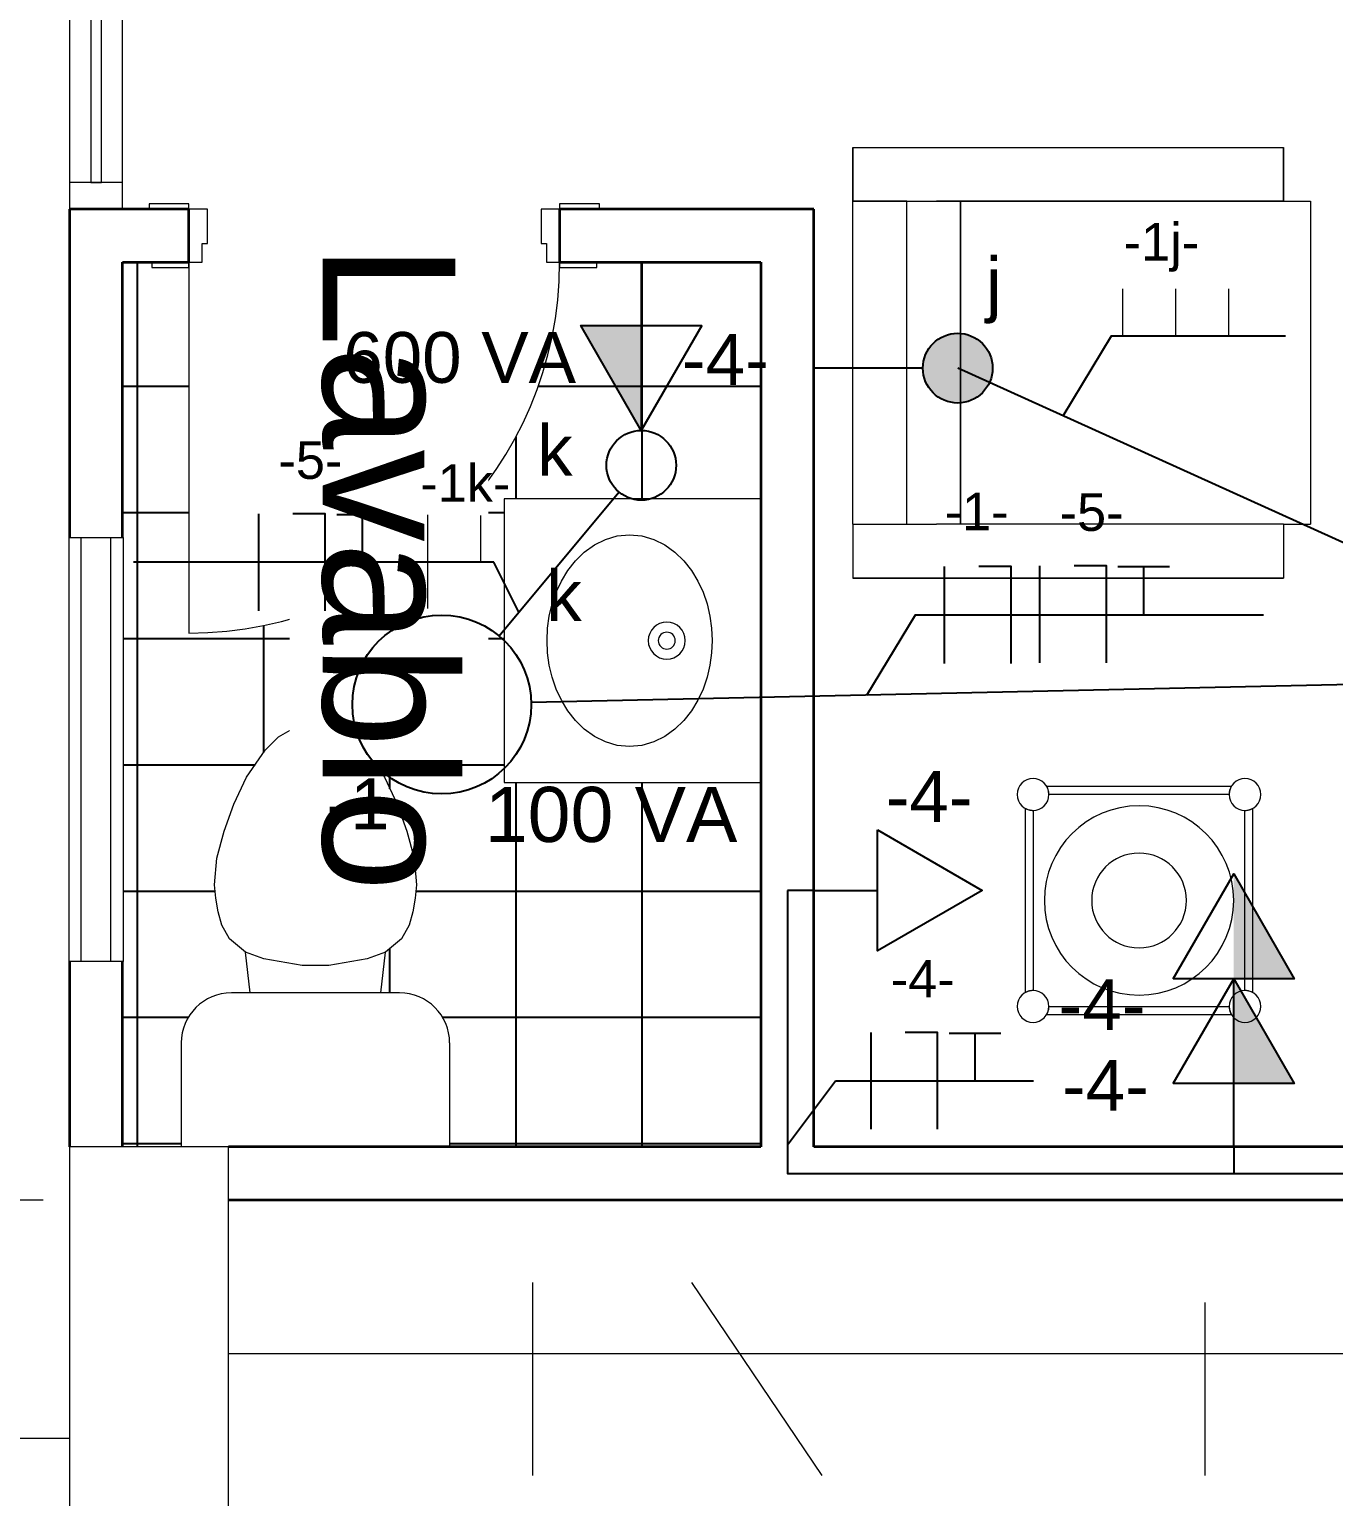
# Model space of a CAD drawing. Header units: metres. Extents: x -182 to 99, y 70 to 117.
# Drawn here: x 66.191 to 68.653, y 85.773 to 88.542 of the extents above; entities that cross this region are included whole.
import ezdxf

# ---------------------------------------------------------------- set-up
doc = ezdxf.new("R2010")
doc.units = ezdxf.units.M
doc.header["$LTSCALE"] = 0.01
for name, pattern in [('ACAD_ISO02W100', [15, 12, -3]), ('JIS_02_0.7', [1.35, 0.75, -0.6]), ('TRAZOS2', [9.525, 6.35, -3.175])]:
    doc.linetypes.add(name, pattern=pattern)
for name, color, linetype, lineweight in [('A-DETL', 5, 'Continuous', 9), ('A-DOOR', 1, 'Continuous', 9), ('A-DOOR-FRAM', 1, 'Continuous', 13), ('A-FLOR-OTLN', 6, 'Continuous', 13), ('A-GLAZ', 6, 'Continuous', 9), ('A-GLAZ-CWMG', 3, 'Continuous', 9), ('A-GLAZ-FRAM', 6, 'Continuous', 13), ('A-GLAZ-SILL', 1, 'Continuous', 9), ('A-WALL', 2, 'Continuous', 9), ('E-LITE-EQPM', 4, 'Continuous', 9), ('G-IMPT', 1, 'Continuous', 9), ('I-FURN', 6, 'Continuous', 9), ('P-SANR-FIXT', 6, 'Continuous', 9), ('S-COLS', 6, 'Continuous', 9), ('S-GRID', 1, 'Continuous', 9)]:
    doc.layers.add(name, color=color, linetype=linetype, lineweight=lineweight)
for name, color, linetype in [('FIAÇÃO', 10, 'Continuous'), ('Iluminação', 7, 'Continuous'), ('TOMADA', 7, 'ACAD_ISO02W100')]:
    doc.layers.add(name, color=color, linetype=linetype)
doc.styles.add('Arial', font='arial.ttf', dxfattribs={"height": 0.29506})
doc.styles.add('Arial_2', font='arial.ttf', dxfattribs={"height": 0.258177})
doc.dimstyles.new('Diagonal', dxfattribs={"dimscale": 0.3048, "dimtxt": 0.258177, "dimasz": 1.025262, "dimexe": 0.984252, "dimexo": 0.615157, "dimgap": 0.04101, "dimtad": 1, "dimrnd": 0.01, "dimzin": 0, "dimdsep": 46, "dimtxsty": 'Arial_2', "dimblk1": 'OBLIQUE', "dimblk2": 'OBLIQUE', "dimsah": 1, "dimcen": 0.09, "dimse1": 1, "dimse2": 1, "dimazin": 0, "dimtfac": 1, "dimtix": 1, "dimtmove": 0, "dimatfit": 3, "dimfxl": 1, "dimtvp": 1, "dimtfill": 1, "dimtolj": 1, "dimtzin": 0, "dimarcsym": 2})

# ---------------------------------------------------------------- blocks, each defined once
blk = doc.blocks.new('Pilar rectangular hormigón - 300 x 700 mm-553680-Nivel 9')
at = {"layer": 'S-COLS'}
for p, q in [((0.15, 0.35), (-0.15, 0.35)), ((-0.15, 0.35), (-0.15, -0.35)), ((0.15, -0.35), (0.15, 0.35)), ((-0.15, -0.35), (0.15, -0.35))]:
    blk.add_line(p, q, dxfattribs=at)
blk = doc.blocks.new('Montante rectangular - Montante rectangular - 5 x 10 cm-563066-Nivel 9')
at = {"layer": 'A-GLAZ-CWMG', "lineweight": 13}
for p, q in [((-0.05, 0.05), (0, 0.05)), ((-0.05, -0.05), (-0.05, 0.05)), ((0, 0.05), (0, -0.05)), ((0, -0.05), (-0.05, -0.05))]:
    blk.add_line(p, q, dxfattribs=at)
blk = doc.blocks.new('Couch01 - 12ZCOU01_dwg-205772-Nivel 9')
at = {"layer": 'G-IMPT'}
for p, q in [((0, 0.3048), (0, 0.4064)), ((0, 0.4064), (0.8128, 0.4064)), ((0, 0.4064), (0, 0.3048)), ((0, 0.4064), (0.8128, 0.4064)), ((0.8128, 0.3048), (0.8128, 0.4064)), ((0.8128, 0.4064), (0.8128, 0.3048)), ((0, -0.3048), (0, 0.3048)), ((0, 0.3048), (0.1016, 0.3048)), ((0, -0.3048), (0, 0.3048)), ((0.1016, 0.3048), (0, 0.3048)), ((0.1016, -0.3048), (0.1016, 0.3048)), ((0.1016, -0.3048), (0.1016, 0.3048)), ((0.1016, 0.3048), (0.1577, 0.3048)), ((0.1016, 0.3048), (0.1577, 0.3048)), ((0.1577, 0.3048), (0.8128, 0.3048)), ((0.8128, 0.3048), (0.1577, 0.3048)), ((0.2032, 0.3048), (0.2032, -0.3048)), ((0.2032, -0.3048), (0.2032, 0.3048)), ((0.8128, 0.3048), (0.8636, 0.3048)), ((0.8128, 0.3048), (0.8636, 0.3048)), ((0.8636, 0.3048), (0.8636, -0.3048)), ((0.8636, 0.3048), (0.8636, -0.3048)), ((0, -0.3048), (0, -0.4064)), ((0, -0.3048), (0.1016, -0.3048)), ((0, -0.3048), (0, -0.4064)), ((0, -0.3048), (0.1016, -0.3048)), ((0.1016, -0.3048), (0.1577, -0.3048)), ((0.1016, -0.3048), (0.1577, -0.3048)), ((0.8128, -0.3048), (0.1577, -0.3048)), ((0.8128, -0.3048), (0.1577, -0.3048)), ((0.8128, -0.3048), (0.8128, -0.4064)), ((0.8128, -0.3048), (0.8636, -0.3048)), ((0.8128, -0.3048), (0.8128, -0.4064)), ((0.8128, -0.3048), (0.8636, -0.3048)), ((0.8128, -0.4064), (0, -0.4064)), ((0, -0.4064), (0.8128, -0.4064))]:
    blk.add_line(p, q, dxfattribs=at)
blk = doc.blocks.new('Couch01 - Couch01-206132-Nivel 9')
blk.add_blockref('Couch01 - 12ZCOU01_dwg-205772-Nivel 9', (0, 0))
blk = doc.blocks.new('Table basse - Verre - Table basse - Verre 3-523687-Nivel 9')
at = {"layer": 'I-FURN'}
for p, q in [((0.1893, 0.2541), (-0.1587, 0.2541)), ((0.1853, 0.2391), (-0.1547, 0.2391)), ((-0.1997, 0.2131), (-0.1997, -0.1349)), ((-0.1847, 0.2091), (-0.1847, -0.1309)), ((0.2153, -0.1309), (0.2153, 0.2091)), ((0.2303, -0.1349), (0.2303, 0.2131)), ((-0.1547, -0.1609), (0.1853, -0.1609)), ((-0.1587, -0.1759), (0.1893, -0.1759))]:
    blk.add_line(p, q, dxfattribs=at)
for centre, start, end in [((-0.1847, 0.2391), 360, 180), ((0.2153, 0.2391), 360, 180), ((-0.1847, 0.2391), 180, 360), ((0.2153, 0.2391), 180, 360), ((-0.1847, -0.1609), 360, 180), ((0.2153, -0.1609), 360, 180), ((-0.1847, -0.1609), 180, 360), ((0.2153, -0.1609), 180, 360)]:
    blk.add_arc(centre, 0.03, start, end, dxfattribs=at)
for points, knots in [([(-0.1547, 0.2391), (-0.1547, 0.2403), (-0.1548, 0.2425), (-0.1556, 0.2468), (-0.1567, 0.2501), (-0.1576, 0.252), (-0.1578, 0.2525), (-0.1579, 0.2526)], [0, 0, 0, 0, 0.1428571, 0.2857143, 0.5714286, 0.6785714, 0.7142857, 0.7142857, 0.7142857, 0.7142857]), ([(0.1885, 0.2526), (0.1883, 0.2521), (0.1877, 0.2509), (0.1867, 0.2482), (0.1856, 0.2443), (0.1853, 0.2409), (0.1853, 0.2391)], [0.2857143, 0.2857143, 0.2857143, 0.2857143, 0.4285714, 0.5714286, 0.7857143, 1, 1, 1, 1]), ([(-0.1988, 0.2126), (-0.1985, 0.2125), (-0.1977, 0.2121), (-0.1957, 0.2112), (-0.1931, 0.2103), (-0.1899, 0.2096), (-0.1876, 0.2092), (-0.1862, 0.2092), (-0.1856, 0.2091)], [0.1111111, 0.1111111, 0.1111111, 0.1111111, 0.1666667, 0.2222222, 0.3333333, 0.3888889, 0.4444444, 0.4813841, 0.4813841, 0.4813841, 0.4813841]), ([(0.2162, 0.2091), (0.2172, 0.2092), (0.2193, 0.2093), (0.2219, 0.2098), (0.2237, 0.2103), (0.225, 0.2107), (0.2262, 0.2112), (0.2276, 0.2117), (0.2287, 0.2123), (0.2292, 0.2126), (0.2294, 0.2126)], [0.5186863, 0.5186863, 0.5186863, 0.5186863, 0.5833333, 0.6527778, 0.6875, 0.7222222, 0.7569444, 0.7916667, 0.8611111, 0.8888889, 0.8888889, 0.8888889, 0.8888889]), ([(-0.1856, -0.1309), (-0.1866, -0.1309), (-0.1887, -0.1311), (-0.1912, -0.1316), (-0.1931, -0.1321), (-0.1944, -0.1325), (-0.1956, -0.1329), (-0.1969, -0.1335), (-0.198, -0.134), (-0.1986, -0.1343), (-0.1988, -0.1344)], [0.5186159, 0.5186159, 0.5186159, 0.5186159, 0.5833333, 0.6527778, 0.6875, 0.7222222, 0.7569444, 0.7916667, 0.8611111, 0.8888889, 0.8888889, 0.8888889, 0.8888889]), ([(0.2294, -0.1344), (0.2291, -0.1342), (0.2283, -0.1338), (0.2264, -0.1329), (0.2237, -0.132), (0.2205, -0.1313), (0.2183, -0.131), (0.2168, -0.1309), (0.2162, -0.1309)], [0.1111111, 0.1111111, 0.1111111, 0.1111111, 0.1666667, 0.2222222, 0.3333333, 0.3888889, 0.4444444, 0.4813137, 0.4813137, 0.4813137, 0.4813137]), ([(-0.1579, -0.1744), (-0.1576, -0.1739), (-0.1571, -0.1727), (-0.156, -0.1699), (-0.155, -0.166), (-0.1547, -0.1626), (-0.1547, -0.1609)], [0.2857143, 0.2857143, 0.2857143, 0.2857143, 0.4285714, 0.5714286, 0.7857143, 1, 1, 1, 1]), ([(0.1853, -0.1609), (0.1853, -0.162), (0.1855, -0.1643), (0.1862, -0.1686), (0.1873, -0.1719), (0.1882, -0.1737), (0.1885, -0.1742), (0.1885, -0.1744)], [0, 0, 0, 0, 0.1428571, 0.2857143, 0.5714286, 0.6785714, 0.7142857, 0.7142857, 0.7142857, 0.7142857])]:
    blk.add_open_spline(points, degree=3, knots=knots, dxfattribs=at)
blk = doc.blocks.new('Lampe de bureau - 05 - Incandescente 60 watts -550985-Nivel 9')
at = {"layer": 'E-LITE-EQPM'}
for radius, start, end in [(0.1787, 360, 180), (0.0894, 360, 180), (0.1787, 180, 360), (0.0894, 180, 360)]:
    blk.add_arc((0, 0), radius, start, end, dxfattribs=at)
blk = doc.blocks.new('M_Retrete-Doméstico-3D - M_Retrete-Doméstico-3D-238676-Nivel 9')
at = {"layer": 'P-SANR-FIXT'}
for p, q in [((-0.0476, 0.2921), (-0.0127, 0.3048)), ((-0.0127, 0.3048), (0.0127, 0.3048)), ((0.0127, 0.3048), (0.0476, 0.2921)), ((-0.095, 0.254), (-0.0696, 0.2794)), ((-0.0696, 0.2794), (-0.0476, 0.2921)), ((0.0476, 0.2921), (0.0696, 0.2794)), ((0.0696, 0.2794), (0.095, 0.254)), ((-0.1302, 0.2032), (-0.095, 0.254)), ((0.095, 0.254), (0.1302, 0.2032)), ((-0.1539, 0.1524), (-0.1302, 0.2032)), ((0.1302, 0.2032), (0.1539, 0.1524)), ((-0.1724, 0.1016), (-0.1539, 0.1524)), ((0.1539, 0.1524), (0.1724, 0.1016)), ((-0.1861, 0.0506), (-0.1724, 0.1016)), ((0.1724, 0.1016), (0.1861, 0.0506)), ((-0.1905, 0), (-0.1861, 0.0506)), ((0.1861, 0.0506), (0.1905, 0)), ((-0.1883, -0.0253), (-0.1905, 0)), ((-0.1838, -0.0508), (-0.1883, -0.0253)), ((0.1883, -0.0253), (0.1838, -0.0508)), ((0.1905, 0), (0.1883, -0.0253)), ((-0.177, -0.0762), (-0.1838, -0.0508)), ((0.1838, -0.0508), (0.177, -0.0762)), ((-0.1626, -0.1016), (-0.177, -0.0762)), ((0.177, -0.0762), (0.1626, -0.1016)), ((-0.1323, -0.127), (-0.1626, -0.1016)), ((0.1626, -0.1016), (0.1323, -0.127)), ((-0.0974, -0.1397), (-0.1323, -0.127)), ((-0.1235, -0.2038), (-0.1323, -0.127)), ((0.1323, -0.127), (0.0974, -0.1397)), ((0.1235, -0.2038), (0.1323, -0.127)), ((-0.0254, -0.1524), (-0.0974, -0.1397)), ((0.0254, -0.1524), (-0.0254, -0.1524)), ((0.0974, -0.1397), (0.0254, -0.1524)), ((0.1587, -0.2038), (-0.1588, -0.2038)), ((-0.2534, -0.2984), (-0.2534, -0.4947)), ((0.2534, -0.4947), (0.2534, -0.2984))]:
    blk.add_line(p, q, dxfattribs=at)
for centre, start, end in [((-0.1588, -0.2984), 90, 180), ((0.1587, -0.2984), 0, 90)]:
    blk.add_arc(centre, 0.0946, start, end, dxfattribs=at)
blk = doc.blocks.new('Puerta de 1 hoja - 70 x 210 cm-V11-Nivel 9')
at = {"layer": 'A-DOOR', "lineweight": 13}
blk.add_line((0.6169, 0.05), (0.6169, 0.75), dxfattribs=at)
blk.add_arc((0.6169, 0.05), 0.7, 90, 180, dxfattribs=at)
at = {"layer": 'A-DOOR-FRAM'}
for p, q in [((-0.0831, 0.06), (-0.1531, 0.06)), ((-0.1531, 0.06), (-0.1531, 0.05)), ((-0.0831, 0.05), (-0.0831, 0.06)), ((0.6869, 0.06), (0.6169, 0.06)), ((0.6169, 0.06), (0.6169, 0.05)), ((0.6869, 0.05), (0.6869, 0.06)), ((-0.0581, 0.05), (-0.0831, 0.05)), ((-0.0581, 0.015), (-0.0581, 0.05)), ((0.6169, 0.05), (0.5919, 0.05)), ((0.5919, 0.05), (0.5919, 0.015)), ((-0.0481, 0.015), (-0.0581, 0.015)), ((-0.0481, -0.05), (-0.0481, 0.015)), ((0.5919, 0.015), (0.5819, 0.015)), ((0.5819, 0.015), (0.5819, -0.05)), ((-0.1581, -0.05), (-0.1581, -0.06)), ((-0.0831, -0.06), (-0.0831, -0.05)), ((-0.0831, -0.05), (-0.0481, -0.05)), ((0.5819, -0.05), (0.6169, -0.05)), ((0.6169, -0.05), (0.6169, -0.06)), ((0.6919, -0.06), (0.6919, -0.05)), ((-0.1581, -0.06), (-0.0831, -0.06)), ((0.6169, -0.06), (0.6919, -0.06))]:
    blk.add_line(p, q, dxfattribs=at)
blk = doc.blocks.new('M_Lavabo - Oval - 535 mm x 485 mm - Privado-224823-Nivel 9')
at = {"layer": 'P-SANR-FIXT'}
for p, q in [((-7.271, -9.8362), (-7.756, -9.8362)), ((-7.756, -9.8362), (-7.756, -10.3712)), ((-7.756, -10.3712), (-7.271, -10.3712))]:
    blk.add_line(p, q, dxfattribs=at)
at = {"layer": 'P-SANR-FIXT', "flags": 128}
for points in [[(-7.5189, -10.3035), (-7.5421, -10.3013), (-7.5645, -10.2948), (-7.5854, -10.2844), (-7.6044, -10.2708), (-7.6211, -10.2545), (-7.6356, -10.2362), (-7.6477, -10.2162), (-7.6575, -10.195), (-7.6651, -10.1729), (-7.6705, -10.1502), (-7.6737, -10.127), (-7.6747, -10.1037), (-7.6737, -10.0804), (-7.6705, -10.0572), (-7.6651, -10.0345), (-7.6575, -10.0124), (-7.6477, -9.9912), (-7.6356, -9.9713), (-7.6211, -9.9529), (-7.6044, -9.9366), (-7.5854, -9.923), (-7.5645, -9.9127), (-7.5421, -9.9061), (-7.5189, -9.9039)], [(-7.5189, -9.9039), (-7.4957, -9.9061), (-7.4733, -9.9127), (-7.4524, -9.923), (-7.4334, -9.9366), (-7.4167, -9.9529), (-7.4022, -9.9713), (-7.3901, -9.9912), (-7.3803, -10.0124), (-7.3727, -10.0345), (-7.3674, -10.0572), (-7.3641, -10.0804), (-7.3631, -10.1037), (-7.3641, -10.127), (-7.3674, -10.1502), (-7.3727, -10.1729), (-7.3803, -10.195), (-7.3901, -10.2162), (-7.4022, -10.2362), (-7.4167, -10.2545), (-7.4334, -10.2708), (-7.4524, -10.2844), (-7.4733, -10.2948), (-7.4957, -10.3013), (-7.5189, -10.3035)]]:
    blk.add_lwpolyline(points, dxfattribs=at)
at = {"layer": 'P-SANR-FIXT'}
for radius, start, end in [(0.0349, 90, 270), (0.0349, 270, 90), (0.016, 90, 270), (0.016, 90, 270), (0.016, 270, 90), (0.016, 270, 90)]:
    blk.add_arc((-7.4488, -10.1037), radius, start, end, dxfattribs=at)
blk = doc.blocks.new('Ventana simple - 25 x 80 cm-513004-Nivel 9')
at = {"layer": 'A-GLAZ-FRAM', "lineweight": 9}
for p, q in [((-0.4, 0.035), (0.4, 0.035)), ((-0.4, -0.02), (-0.4, 0.035)), ((0.4, 0.035), (0.4, -0.02)), ((0.4, -0.02), (-0.4, -0.02))]:
    blk.add_line(p, q, dxfattribs=at)
at = {"layer": 'A-GLAZ-SILL'}
for p, q in [((-0.4, 0.0579), (0.4, 0.0579)), ((-0.4, 0.035), (-0.4, 0.0579)), ((0.4, 0.0579), (0.4, 0.035)), ((-0.4, -0.0441), (-0.4, -0.02)), ((0.4, -0.02), (0.4, -0.0441)), ((0.4, -0.0441), (-0.4, -0.0441))]:
    blk.add_line(p, q, dxfattribs=at)
blk = doc.blocks.new('Panel de sistema - Acristalado 2-V12-Nivel 9')
at = {"layer": 'A-GLAZ'}
for p, q in [((0.705, 0.01), (-0.075, 0.01)), ((0.705, -0.01), (0.705, 0.01)), ((-0.075, -0.01), (0.705, -0.01))]:
    blk.add_line(p, q, dxfattribs=at)
blk = doc.blocks.new('Montante rectangular - Montante rectangular - 5 x 10 cm-V13-Nivel 9')
at = {"layer": 'A-GLAZ-CWMG'}
for p, q in [((-8.586, -7.9637), (-8.576, -7.9637)), ((-8.586, -7.9637), (-8.586, -9.3737)), ((-8.486, -9.3737), (-8.486, -8.5937))]:
    blk.add_line(p, q, dxfattribs=at)
blk = doc.blocks.new('_Oblique')
at = {"color": 0, "linetype": 'ByBlock', "lineweight": -2}
blk.add_line((-0.5, -0.5), (0.5, 0.5), dxfattribs=at)
blk = doc.blocks.new('*D722')
at = {"color": 0, "lineweight": -2, "transparency": 16777216}
blk.add_line((61.5171, 111.7267), (61.5171, 81.3425), dxfattribs=at)
at = {"layer": 'Defpoints', "color": 0, "transparency": 16777216}
for p in [(66.8071, 111.7267), (61.5171, 81.3425), (66.8171, 81.3425)]:
    blk.add_point(p, dxfattribs=at)
at = {"color": 0, "lineweight": -2, "transparency": 16777216, "xscale": 0.3124999999999999, "yscale": 0.3124999999999999, "zscale": 0.3124999999999999}
for p, rotation in [((61.5171, 111.7267), 90), ((61.5171, 81.3425), 270)]:
    blk.add_blockref('_Oblique', p, dxfattribs=dict(at, rotation=rotation))
at = {"color": 0, "transparency": 16777216, "insert": (61.3727, 96.5346), "char_height": 0.25818, "attachment_point": 5, "rotation": 90, "style": 'Arial_2', "bg_fill": 3, "box_fill_scale": 1.1, "bg_fill_color": 256, "bg_fill_true_color": 13158600, "bg_fill_transparency": 0}
blk.add_mtext('\\A1;30.38', dxfattribs=at)
blk = doc.blocks.new('*D726')
at = {"color": 0, "lineweight": -2, "transparency": 16777216}
blk.add_line((62.5171, 97.9927), (62.5171, 82.2325), dxfattribs=at)
at = {"layer": 'Defpoints', "color": 0, "transparency": 16777216}
for p in [(65.5171, 97.9927), (62.5171, 82.2325), (66.8171, 82.2325)]:
    blk.add_point(p, dxfattribs=at)
at = {"color": 0, "lineweight": -2, "transparency": 16777216, "xscale": 0.3124999999999999, "yscale": 0.3124999999999999, "zscale": 0.3124999999999999}
for p, rotation in [((62.5171, 97.9927), 90), ((62.5171, 82.2325), 270)]:
    blk.add_blockref('_Oblique', p, dxfattribs=dict(at, rotation=rotation))
at = {"color": 0, "transparency": 16777216, "insert": (62.3728, 90.1126), "char_height": 0.25818, "attachment_point": 5, "rotation": 90, "style": 'Arial_2', "bg_fill": 3, "box_fill_scale": 1.1, "bg_fill_color": 256, "bg_fill_true_color": 13158600, "bg_fill_transparency": 0}
blk.add_mtext('\\A1;15.76', dxfattribs=at)
blk = doc.blocks.new('*D732')
at = {"color": 0, "lineweight": -2, "transparency": 16777216}
blk.add_line((63.5171, 94.1927), (63.5171, 88.2027), dxfattribs=at)
at = {"layer": 'Defpoints', "color": 0, "transparency": 16777216}
for p in [(66.4618, 94.1927), (63.5171, 88.2027), (67.6721, 88.2027)]:
    blk.add_point(p, dxfattribs=at)
at = {"color": 0, "lineweight": -2, "transparency": 16777216, "xscale": 0.3124999999999999, "yscale": 0.3124999999999999, "zscale": 0.3124999999999999}
for p, rotation in [((63.5171, 94.1927), 90), ((63.5171, 88.2027), 270)]:
    blk.add_blockref('_Oblique', p, dxfattribs=dict(at, rotation=rotation))
at = {"color": 0, "transparency": 16777216, "insert": (63.3728, 91.1977), "char_height": 0.25818, "attachment_point": 5, "rotation": 90, "style": 'Arial_2', "bg_fill": 3, "box_fill_scale": 1.1, "bg_fill_color": 256, "bg_fill_true_color": 13158600, "bg_fill_transparency": 0}
blk.add_mtext('\\A1;5.99', dxfattribs=at)
blk = doc.blocks.new('*D733')
at = {"color": 0, "lineweight": -2, "transparency": 16777216}
for p, q in [((63.5171, 88.2027), (63.5171, 88.5152)), ((63.5171, 88.2027), (63.5171, 88.1027)), ((63.5171, 88.1027), (63.5171, 87.7902))]:
    blk.add_line(p, q, dxfattribs=at)
at = {"layer": 'Defpoints', "color": 0, "transparency": 16777216}
for p in [(67.6721, 88.2027), (67.5721, 88.1027)]:
    blk.add_point(p, dxfattribs=at)
at = {"color": 0, "lineweight": -2, "transparency": 16777216, "xscale": 0.3124999999999999, "yscale": 0.3124999999999999, "zscale": 0.3124999999999999}
for p, rotation in [((63.5171, 88.2027), 270), ((63.5171, 88.1027), 90)]:
    blk.add_blockref('_Oblique', p, dxfattribs=dict(at, rotation=rotation))
at = {"color": 0, "transparency": 16777216, "insert": (63.3728, 88.1527), "char_height": 0.25818, "attachment_point": 5, "rotation": 90, "style": 'Arial_2', "bg_fill": 3, "box_fill_scale": 1.1, "bg_fill_color": 256, "bg_fill_true_color": 13158600, "bg_fill_transparency": 0}
blk.add_mtext('\\A1;0.10', dxfattribs=at)
at = {"layer": 'Defpoints', "color": 0, "transparency": 16777216}
blk.add_point((63.5171, 88.1027), dxfattribs=at)
blk = doc.blocks.new('*D734')
at = {"color": 0, "lineweight": -2, "transparency": 16777216}
blk.add_line((63.5171, 88.1027), (63.5171, 86.4327), dxfattribs=at)
at = {"layer": 'Defpoints', "color": 0, "transparency": 16777216}
for p in [(67.5721, 88.1027), (63.5171, 86.4327), (67.5721, 86.4327)]:
    blk.add_point(p, dxfattribs=at)
at = {"color": 0, "lineweight": -2, "transparency": 16777216, "xscale": 0.3124999999999999, "yscale": 0.3124999999999999, "zscale": 0.3124999999999999}
for p, rotation in [((63.5171, 88.1027), 90), ((63.5171, 86.4327), 270)]:
    blk.add_blockref('_Oblique', p, dxfattribs=dict(at, rotation=rotation))
at = {"color": 0, "transparency": 16777216, "insert": (63.3728, 87.2677), "char_height": 0.25818, "attachment_point": 5, "rotation": 90, "style": 'Arial_2', "bg_fill": 3, "box_fill_scale": 1.1, "bg_fill_color": 256, "bg_fill_true_color": 13158600, "bg_fill_transparency": 0}
blk.add_mtext('\\A1;1.67', dxfattribs=at)
blk = doc.blocks.new('*D735')
at = {"color": 0, "lineweight": -2, "transparency": 16777216}
for p, q in [((63.5171, 86.4327), (63.5171, 86.7452)), ((63.5171, 86.4327), (63.5171, 86.3327)), ((63.5171, 86.3327), (63.5171, 86.0202))]:
    blk.add_line(p, q, dxfattribs=at)
at = {"layer": 'Defpoints', "color": 0, "transparency": 16777216}
for p in [(67.5721, 86.4327), (67.5762, 86.3327)]:
    blk.add_point(p, dxfattribs=at)
at = {"color": 0, "lineweight": -2, "transparency": 16777216, "xscale": 0.3124999999999999, "yscale": 0.3124999999999999, "zscale": 0.3124999999999999}
for p, rotation in [((63.5171, 86.4327), 270), ((63.5171, 86.3327), 90)]:
    blk.add_blockref('_Oblique', p, dxfattribs=dict(at, rotation=rotation))
at = {"color": 0, "transparency": 16777216, "insert": (63.3728, 86.3827), "char_height": 0.25818, "attachment_point": 5, "rotation": 90, "style": 'Arial_2', "bg_fill": 3, "box_fill_scale": 1.1, "bg_fill_color": 256, "bg_fill_true_color": 13158600, "bg_fill_transparency": 0}
blk.add_mtext('\\A1;0.10', dxfattribs=at)
at = {"layer": 'Defpoints', "color": 0, "transparency": 16777216}
blk.add_point((63.5171, 86.3327), dxfattribs=at)
blk = doc.blocks.new('*D736')
at = {"color": 0, "lineweight": -2, "transparency": 16777216}
blk.add_line((63.5171, 86.3327), (63.5171, 82.4325), dxfattribs=at)
at = {"layer": 'Defpoints', "color": 0, "transparency": 16777216}
for p in [(67.5762, 86.3327), (63.5171, 82.4325), (67.0171, 82.4325)]:
    blk.add_point(p, dxfattribs=at)
at = {"color": 0, "lineweight": -2, "transparency": 16777216, "xscale": 0.3124999999999999, "yscale": 0.3124999999999999, "zscale": 0.3124999999999999}
for p, rotation in [((63.5171, 86.3327), 90), ((63.5171, 82.4325), 270)]:
    blk.add_blockref('_Oblique', p, dxfattribs=dict(at, rotation=rotation))
at = {"color": 0, "transparency": 16777216, "insert": (63.3727, 84.3826), "char_height": 0.25818, "attachment_point": 5, "rotation": 90, "style": 'Arial_2', "bg_fill": 3, "box_fill_scale": 1.1, "bg_fill_color": 256, "bg_fill_true_color": 13158600, "bg_fill_transparency": 0}
blk.add_mtext('\\A1;3.90', dxfattribs=at)
blk = doc.blocks.new('*D742')
at = {"color": 0, "lineweight": -2, "transparency": 16777216}
blk.add_line((64.5171, 94.1927), (64.5171, 88.2027), dxfattribs=at)
at = {"layer": 'Defpoints', "color": 0, "transparency": 16777216}
for p in [(66.2571, 94.1927), (64.5171, 88.2027), (66.2671, 88.2027)]:
    blk.add_point(p, dxfattribs=at)
at = {"color": 0, "lineweight": -2, "transparency": 16777216, "xscale": 0.3124999999999999, "yscale": 0.3124999999999999, "zscale": 0.3124999999999999}
for p, rotation in [((64.5171, 94.1927), 90), ((64.5171, 88.2027), 270)]:
    blk.add_blockref('_Oblique', p, dxfattribs=dict(at, rotation=rotation))
at = {"color": 0, "transparency": 16777216, "insert": (64.3728, 91.1977), "char_height": 0.25818, "attachment_point": 5, "rotation": 90, "style": 'Arial_2', "bg_fill": 3, "box_fill_scale": 1.1, "bg_fill_color": 256, "bg_fill_true_color": 13158600, "bg_fill_transparency": 0}
blk.add_mtext('\\A1;5.99', dxfattribs=at)
blk = doc.blocks.new('*D743')
at = {"color": 0, "lineweight": -2, "transparency": 16777216}
blk.add_line((64.5171, 88.2027), (64.5171, 81.3425), dxfattribs=at)
at = {"layer": 'Defpoints', "color": 0, "transparency": 16777216}
for p in [(66.2671, 88.2027), (64.5171, 81.3425), (66.8171, 81.3425)]:
    blk.add_point(p, dxfattribs=at)
at = {"color": 0, "lineweight": -2, "transparency": 16777216, "xscale": 0.3124999999999999, "yscale": 0.3124999999999999, "zscale": 0.3124999999999999}
for p, rotation in [((64.5171, 88.2027), 90), ((64.5171, 81.3425), 270)]:
    blk.add_blockref('_Oblique', p, dxfattribs=dict(at, rotation=rotation))
at = {"color": 0, "transparency": 16777216, "insert": (64.3728, 84.7726), "char_height": 0.25818, "attachment_point": 5, "rotation": 90, "style": 'Arial_2', "bg_fill": 3, "box_fill_scale": 1.1, "bg_fill_color": 256, "bg_fill_true_color": 13158600, "bg_fill_transparency": 0}
blk.add_mtext('\\A1;6.86', dxfattribs=at)
blk = doc.blocks.new('*D808')
at = {"color": 0, "lineweight": -2, "transparency": 16777216}
blk.add_line((86.913, 110.5367), (86.913, 81.3425), dxfattribs=at)
at = {"layer": 'Defpoints', "color": 0, "transparency": 16777216}
for p in [(78.2131, 110.5367), (67.3452, 81.3425), (86.913, 81.3425)]:
    blk.add_point(p, dxfattribs=at)
at = {"color": 0, "lineweight": -2, "transparency": 16777216, "xscale": 0.3124999999999999, "yscale": 0.3124999999999999, "zscale": 0.3124999999999999}
for p, rotation in [((86.913, 110.5367), 90), ((86.913, 81.3425), 270)]:
    blk.add_blockref('_Oblique', p, dxfattribs=dict(at, rotation=rotation))
at = {"color": 0, "transparency": 16777216, "insert": (86.7687, 95.9396), "char_height": 0.25818, "attachment_point": 5, "rotation": 90, "style": 'Arial_2', "bg_fill": 3, "box_fill_scale": 1.1, "bg_fill_color": 256, "bg_fill_true_color": 13158600, "bg_fill_transparency": 0}
blk.add_mtext('\\A1;29.19', dxfattribs=at)
blk = doc.blocks.new('F-N')
at = {"layer": 'FIAÇÃO'}
blk.add_line((2561.97, 1254.62), (2561.97, 1275.44), dxfattribs=at)
at = {"layer": 'FIAÇÃO', "color": 5}
blk.add_lwpolyline([(2576.26, 1254.62), (2576.26, 1275.44), (2569.32, 1275.44)], dxfattribs=at)
blk = doc.blocks.new('fnt')
at = {"layer": 'FIAÇÃO', "color": 1}
blk.add_line((-91.754, 85.1588), (-91.754, 85.3417), dxfattribs=at)
at = {"layer": 'FIAÇÃO', "color": 3}
blk.add_line((-91.5578, 85.2489), (-91.5578, 85.3404), dxfattribs=at)
at = {"layer": 'FIAÇÃO', "color": 5}
blk.add_lwpolyline([(-91.6285, 85.1588), (-91.6285, 85.3417), (-91.6895, 85.3417)], dxfattribs=at)
at = {"layer": 'FIAÇÃO', "color": 3}
blk.add_lwpolyline([(-91.6066, 85.3404), (-91.5578, 85.3404), (-91.509, 85.3404)], dxfattribs=at)

msp = doc.modelspace()

# ---------------------------------------------------------------- hatches: boundary and pattern name
at = {"transparency": 33554687}
h = msp.add_hatch(dxfattribs=at)
h.set_pattern_fill('NET', color=251, scale=0.075)
h.set_pattern_definition([(0, (-100.5304, 1e-14), (0, 0.238125), []), (90, (-100.5304, 1e-14), (-0.238125, 0), [])])
h.paths.add_polyline_path([(67.5721, 87.1208), (67.0871, 87.1208), (67.0871, 87.6558), (67.5721, 87.6558), (67.5721, 88.1027), (67.2621, 88.1027), (67.2621, 88.0927), (67.1921, 88.0927, -0.410035), (66.4921, 87.4027), (66.4921, 88.0927), (66.4221, 88.0927), (66.4221, 88.1027), (66.3671, 88.1027), (66.3671, 87.5827), (66.3681, 87.5827), (66.3681, 86.7827), (66.3671, 86.4327), (66.4779, 86.4327), (66.4779, 86.6289, -0.414214), (66.5725, 86.7236), (66.6078, 86.7236), (66.5989, 86.8004), (66.5687, 86.8258), (66.5543, 86.8512), (66.5475, 86.8766), (66.543, 86.9021), (66.5407, 86.9274), (66.5452, 86.978), (66.5588, 87.029), (66.5773, 87.0798), (66.601, 87.1306), (66.6363, 87.1814), (66.6617, 87.2068), (66.6837, 87.2195), (66.7185, 87.2322), (66.7439, 87.2322), (66.7788, 87.2195), (66.8008, 87.2068), (66.8262, 87.1814), (66.8615, 87.1306), (66.8852, 87.0798), (66.9037, 87.029), (66.9173, 86.978), (66.9217, 86.9274), (66.9195, 86.9021), (66.915, 86.8766), (66.9082, 86.8512), (66.8938, 86.8258), (66.8636, 86.8004), (66.8547, 86.7236), (66.89, 86.7236, -0.414214), (66.9846, 86.6289), (66.9846, 86.4327), (67.5721, 86.4327)])
h.paths.add_polyline_path([(66.5388, 88.2416), (66.5388, 87.1314), (67.1469, 87.1314), (67.1469, 88.2416)], flags=9)

# ---------------------------------------------------------------- linework, layer by layer
at = {"layer": 'A-DETL'}
for p, q in [((67.1411, 86.1771), (67.1411, 85.8127)), ((67.4411, 86.1771), (67.6869, 85.8127)), ((68.4098, 86.1394), (68.4098, 85.8127)), ((66.5671, 86.0427), (70.1971, 86.0427))]:
    msp.add_line(p, q, dxfattribs=at)
at = {"layer": 'A-FLOR-OTLN', "linetype": 'JIS_02_0.7'}
msp.add_line((65.5171, 86.3327), (66.2671, 86.3327), dxfattribs=at)
at = {"layer": 'A-WALL', "color": 7, "lineweight": 35}
for p, q in [((66.2671, 88.2027), (66.2671, 87.5827)), ((66.4921, 88.2027), (66.2671, 88.2027)), ((66.4921, 88.1027), (66.4921, 88.2027)), ((67.6721, 88.2027), (67.1921, 88.2027)), ((67.1921, 88.2027), (67.1921, 88.1027)), ((67.6721, 86.4327), (67.6721, 88.2027)), ((66.3671, 87.5827), (66.3671, 88.1027)), ((66.3671, 88.1027), (66.4921, 88.1027)), ((67.1921, 88.1027), (67.5721, 88.1027)), ((67.5721, 88.1027), (67.5721, 86.4327)), ((66.2671, 86.7827), (66.2671, 86.4327)), ((66.3671, 86.4327), (66.3671, 86.7827)), ((67.5721, 86.4327), (66.5671, 86.4327)), ((70.7971, 86.4327), (67.6721, 86.4327)), ((66.5671, 86.3327), (70.1971, 86.3327))]:
    msp.add_line(p, q, dxfattribs=at)
at = {"layer": 'S-GRID', "linetype": 'TRAZOS2'}
msp.add_line((66.2671, 85.8827), (59.377, 85.8827), dxfattribs=at)

# ---------------------------------------------------------------- block references
at = {"layer": 'A-DOOR', "rotation": 180}
msp.add_blockref('Puerta de 1 hoja - 70 x 210 cm-V11-Nivel 9', (67.109, 88.1527), dxfattribs=at)
at = {"layer": 'A-GLAZ'}
for name, p, rotation in [('Panel de sistema - Acristalado 2-V12-Nivel 9', (66.3171, 88.9577), 269.9999999999999), ('Ventana simple - 25 x 80 cm-513004-Nivel 9', (66.324, 87.1827), 89.99999999999935)]:
    msp.add_blockref(name, p, dxfattribs=dict(at, rotation=rotation))
at = {"layer": 'A-GLAZ-CWMG'}
msp.add_blockref('Montante rectangular - Montante rectangular - 5 x 10 cm-V13-Nivel 9', (74.8531, 97.6264), dxfattribs=at)
at = {"layer": 'A-GLAZ-CWMG', "extrusion": (0, 0, -1), "rotation": 270.0000000000001}
msp.add_blockref('Montante rectangular - Montante rectangular - 5 x 10 cm-563066-Nivel 9', (-66.3171, 88.2027), dxfattribs=at)
at = {"layer": 'E-LITE-EQPM'}
msp.add_blockref('Lampe de bureau - 05 - Incandescente 60 watts -550985-Nivel 9', (68.2859, 86.8979), dxfattribs=at)
at = {"layer": 'I-FURN'}
for name, p in [('Couch01 - Couch01-206132-Nivel 9', (67.7457, 87.9127)), ('Table basse - Verre - Table basse - Verre 3-523687-Nivel 9', (68.2706, 86.8588))]:
    msp.add_blockref(name, p, dxfattribs=at)
at = {"layer": 'P-SANR-FIXT'}
for name, p in [('M_Lavabo - Oval - 535 mm x 485 mm - Privado-224823-Nivel 9', (74.8431, 97.492)), ('M_Retrete-Doméstico-3D - M_Retrete-Doméstico-3D-238676-Nivel 9', (66.7312, 86.9274))]:
    msp.add_blockref(name, p, dxfattribs=at)
at = {"layer": 'S-COLS'}
msp.add_blockref('Pilar rectangular hormigón - 300 x 700 mm-553680-Nivel 9', (66.4171, 86.0827), dxfattribs=at)

# ---------------------------------------------------------------- next in the draw order: dimensions: what is measured, and where the dimension line sits
at = {"color": 1}
dim = msp.add_linear_dim(base=(61.5171, 81.3425), p1=(66.8071, 111.7267), p2=(66.8171, 81.3425), angle=90, dimstyle='Diagonal', override={"dimpost": '<>'}, dxfattribs=at)
dim.commit()
dim.dimension.update_dxf_attribs({"geometry": '*D722', "text_midpoint": (61.3727, 96.5346)})

# ---------------------------------------------------------------- next in the draw order: dimensions: what is measured, and where the dimension line sits
dim = msp.add_linear_dim(base=(62.5171, 82.2325), p1=(65.5171, 97.9927), p2=(66.8171, 82.2325), angle=90, dimstyle='Diagonal', override={"dimpost": '<>', "dimtmove": 1}, dxfattribs=at)
dim.commit()
dim.dimension.update_dxf_attribs({"geometry": '*D726', "text_midpoint": (62.3728, 90.1126)})

# ---------------------------------------------------------------- next in the draw order: dimensions: what is measured, and where the dimension line sits
dim = msp.add_linear_dim(base=(63.5171, 88.2027), p1=(66.4618, 94.1927), p2=(67.6721, 88.2027), angle=90, dimstyle='Diagonal', override={"dimpost": '<>', "dimtmove": 1}, dxfattribs=at)
dim.commit()
dim.dimension.update_dxf_attribs({"geometry": '*D732', "text_midpoint": (63.3728, 91.1977)})

# ---------------------------------------------------------------- next in the draw order: dimensions: what is measured, and where the dimension line sits
dim = msp.add_linear_dim(base=(63.5171, 88.1027), p1=(67.6721, 88.2027), p2=(67.5721, 88.1027), angle=90, dimstyle='Diagonal', override={"dimpost": '<>', "dimtmove": 1}, dxfattribs=at)
dim.commit()
dim.dimension.update_dxf_attribs({"geometry": '*D733', "text_midpoint": (63.3728, 88.1527)})

# ---------------------------------------------------------------- next in the draw order: dimensions: what is measured, and where the dimension line sits
dim = msp.add_linear_dim(base=(63.5171, 86.4327), p1=(67.5721, 88.1027), p2=(67.5721, 86.4327), angle=90, dimstyle='Diagonal', override={"dimpost": '<>', "dimtmove": 1}, dxfattribs=at)
dim.commit()
dim.dimension.update_dxf_attribs({"geometry": '*D734', "text_midpoint": (63.3728, 87.2677)})

# ---------------------------------------------------------------- next in the draw order: linework, layer by layer
at = {"layer": 'Iluminação', "color": 0, "ltscale": 0.5}
msp.add_line((67.0777, 87.3973), (67.3041, 87.6687), dxfattribs=at)

# ---------------------------------------------------------------- next in the draw order: texts
at = {"layer": 'Iluminação', "color": 7, "ltscale": 0.5, "true_color": 0xffffff, "style": 'Arial'}
for p in [(67.1496, 87.6995), (67.167, 87.4251)]:
    msp.add_text('k', height=0.0959, dxfattribs=at).set_placement(p)

# ---------------------------------------------------------------- next in the draw order: dimensions: what is measured, and where the dimension line sits
at = {"color": 1}
for base, p1, p2, picture, middle in [((64.5171, 88.2027), (66.2571, 94.1927), (66.2671, 88.2027), '*D742', (64.3728, 91.1977)), ((63.5171, 86.3327), (67.5721, 86.4327), (67.5762, 86.3327), '*D735', (63.3728, 86.3827))]:
    dim = msp.add_linear_dim(base=base, p1=p1, p2=p2, angle=90, dimstyle='Diagonal', override={"dimpost": '<>', "dimtmove": 1}, dxfattribs=at)
    dim.commit()
    dim.dimension.update_dxf_attribs({"geometry": picture, "text_midpoint": middle})

# ---------------------------------------------------------------- next in the draw order: dimensions: what is measured, and where the dimension line sits
dim = msp.add_linear_dim(base=(63.5171, 82.4325), p1=(67.5762, 86.3327), p2=(67.0171, 82.4325), angle=90, dimstyle='Diagonal', override={"dimpost": '<>', "dimtmove": 1}, dxfattribs=at)
dim.commit()
dim.dimension.update_dxf_attribs({"geometry": '*D736', "text_midpoint": (63.3727, 84.3826)})

# ---------------------------------------------------------------- next in the draw order: dimensions: what is measured, and where the dimension line sits
for base, p1, p2, override, picture, middle in [((86.913, 81.3425), (78.2131, 110.5367), (67.3452, 81.3425), {"dimpost": '<>'}, '*D808', (86.7687, 95.9396)), ((64.5171, 81.3425), (66.2671, 88.2027), (66.8171, 81.3425), {"dimpost": '<>', "dimtmove": 1}, '*D743', (64.3728, 84.7726))]:
    dim = msp.add_linear_dim(base=base, p1=p1, p2=p2, angle=90, dimstyle='Diagonal', override=override, dxfattribs=at)
    dim.commit()
    dim.dimension.update_dxf_attribs({"geometry": picture, "text_midpoint": middle})

# ---------------------------------------------------------------- next in the draw order: hatches: boundary and pattern name
at = {"layer": 'Iluminação', "ltscale": 0.5, "true_color": 0xffffff}
for points in [[(67.3463, 87.7851), (67.3463, 87.9828), (67.2321, 87.9828)], [(68.4646, 86.9481), (68.4646, 86.7503), (68.5788, 86.7503)], [(68.4646, 86.7503), (68.4646, 86.5525), (68.5788, 86.5525)]]:
    msp.add_hatch(color=7, dxfattribs=at).paths.add_polyline_path(points)
h = msp.add_hatch(color=7, dxfattribs=at)
h.dxf.hatch_style = 1
h.paths.add_polyline_path([(67.8778, 87.9026, 1), (68.0094, 87.9026, 1)])

# ---------------------------------------------------------------- next in the draw order: linework, layer by layer
at = {"layer": 'FIAÇÃO', "color": 18, "lineweight": 20, "true_color": 0x000000}
for p, q in [((68.2555, 87.9639), (68.2555, 88.0524)), ((68.3555, 87.9639), (68.3555, 88.0524)), ((68.4555, 87.9639), (68.4555, 88.0524))]:
    msp.add_line(p, q, dxfattribs=at)
at = {"layer": 'Iluminação', "color": 7, "ltscale": 0.5, "true_color": 0xffffff}
for p, q in [((67.8778, 87.9026), (67.6721, 87.9026)), ((67.6721, 86.917), (67.792, 86.917))]:
    msp.add_line(p, q, dxfattribs=at)
at = {"layer": 'Iluminação', "color": 0, "ltscale": 0.5}
for p, q in [((69.0809, 87.3873), (67.9436, 87.9026)), ((69.0659, 87.314), (67.1384, 87.2714)), ((67.6721, 86.917), (67.6221, 86.917)), ((67.6221, 86.4365), (67.7128, 86.5575)), ((67.7128, 86.5575), (68.0869, 86.5575)), ((68.4646, 86.4327), (68.4646, 86.3827))]:
    msp.add_line(p, q, dxfattribs=at)
at = {"layer": 'Iluminação', "color": 7, "ltscale": 0.5, "true_color": 0xffffff}
for points in [[(67.3463, 88.1027), (67.3463, 87.7851)], [(68.4646, 86.4327), (68.4646, 86.7503)]]:
    msp.add_lwpolyline(points, dxfattribs=at)
for points in [[(67.4605, 87.9828), (67.3463, 87.7851), (67.2321, 87.9828)], [(67.792, 87.0312), (67.9898, 86.917), (67.792, 86.8028)], [(68.3504, 86.7503), (68.4646, 86.9481), (68.5788, 86.7503)], [(68.3504, 86.5525), (68.4646, 86.7503), (68.5788, 86.5525)]]:
    msp.add_lwpolyline(points, close=True, dxfattribs=at)
at = {"layer": 'Iluminação', "color": 0, "ltscale": 0.5}
for points in [[(68.1424, 87.8126), (68.2342, 87.9639), (68.5626, 87.9639)], [(67.7722, 87.2854), (67.864, 87.4368), (68.5209, 87.4368)], [(67.6221, 86.917), (67.6221, 86.3827), (70.5171, 86.3827)]]:
    msp.add_lwpolyline(points, dxfattribs=at)
at = {"layer": 'Iluminação', "color": 7, "ltscale": 0.5, "true_color": 0xffffff}
for centre in [(67.9436, 87.9026), (67.3463, 87.7192)]:
    msp.add_circle(centre, 0.0658, dxfattribs=at)

# ---------------------------------------------------------------- next in the draw order: block references
at = {"layer": 'FIAÇÃO', "lineweight": 20, "xscale": 0.008784106945095342, "yscale": 0.008784106945095342, "zscale": 0.008784106945095342}
msp.add_blockref('F-N', (45.4141, 76.3246), dxfattribs=at)
at = {"layer": 'TOMADA', "color": 0}
for p in [(159.8527, 2.1879), (159.5341, 1.3072)]:
    msp.add_blockref('fnt', p, dxfattribs=at)

# ---------------------------------------------------------------- next in the draw order: texts
at = {"color": 7, "transparency": 33554687, "insert": (66.995, 88.1377), "char_height": 0.25, "width": 0.916744, "attachment_point": 1, "rotation": 270, "line_spacing_factor": 0.938532, "style": 'Arial', "bg_fill": 3, "box_fill_scale": 1.25, "bg_fill_color": 7, "bg_fill_transparency": 0}
msp.add_mtext('Lavablo', dxfattribs=at)
at = {"layer": 'FIAÇÃO', "lineweight": 20, "style": 'Arial'}
for s, p in [('-1j-', (68.2568, 88.1057)), ('-1-', (67.9187, 87.5968)), ('-5-', (68.1359, 87.5954)), ('-4-', (67.8173, 86.7148))]:
    msp.add_text(s, height=0.07075, dxfattribs=at).set_placement(p)
at = {"layer": 'Iluminação', "color": 7, "ltscale": 0.5, "true_color": 0xffffff, "style": 'Arial'}
for s, height, p in [('j', 0.0959, (67.9971, 88.0156)), ('-4-', 0.09589, (67.423, 87.8711)), ('-4-', 0.09589, (67.8077, 87.0462)), ('-4-', 0.09589, (68.1341, 86.6534)), ('-4-', 0.09589, (68.1405, 86.5011))]:
    msp.add_text(s, height=height, dxfattribs=at).set_placement(p)

# ---------------------------------------------------------------- next in the draw order: linework, layer by layer
at = {"layer": 'FIAÇÃO', "lineweight": 20}
msp.add_line((66.9431, 87.449), (66.9431, 87.6259), dxfattribs=at)
at = {"layer": 'FIAÇÃO', "color": 18, "lineweight": 20, "true_color": 0x000000}
msp.add_line((67.0431, 87.5363), (67.0431, 87.6247), dxfattribs=at)
at = {"layer": 'Iluminação', "color": 0, "ltscale": 0.5}
for p, q in [((67.0678, 87.5363), (66.3878, 87.5363)), ((67.1152, 87.4422), (67.0678, 87.5363))]:
    msp.add_line(p, q, dxfattribs=at)
at = {"layer": 'Iluminação', "color": 7, "ltscale": 0.5, "true_color": 0xffffff}
msp.add_circle((66.9696, 87.2677), 0.1688, dxfattribs=at)

# ---------------------------------------------------------------- next in the draw order: block references
at = {"layer": 'TOMADA', "color": 0}
msp.add_blockref('fnt', (158.378, 2.286), dxfattribs=at)

# ---------------------------------------------------------------- next in the draw order: texts
at = {"layer": 'FIAÇÃO', "lineweight": 20, "style": 'Arial'}
for s, p in [('-5-', (66.6612, 87.6936)), ('-1k-', (66.9289, 87.6504))]:
    msp.add_text(s, height=0.07075, dxfattribs=at).set_placement(p)
at = {"layer": 'Iluminação', "color": 7, "ltscale": 0.5, "true_color": 0xffffff, "style": 'Arial'}
msp.add_text('-1-', height=0.09589, dxfattribs=at).set_placement((66.752, 87.0323))
at = {"layer": 'Iluminação', "color": 7, "ltscale": 0.5, "true_color": 0xffffff, "width": 0.595396, "attachment_point": 8, "style": 'Arial'}
for s, insert, char_height in [('{\\H0.0275x;\\P\\P}600 VA', (67.0033, 87.8735), 0.095887), ('{\\H0.0275x;\\P\\P}100 VA', (67.2893, 87.0068), 0.104025)]:
    msp.add_mtext(s, dxfattribs=dict(at, insert=insert, char_height=char_height))

doc.saveas('drawing.dxf')
